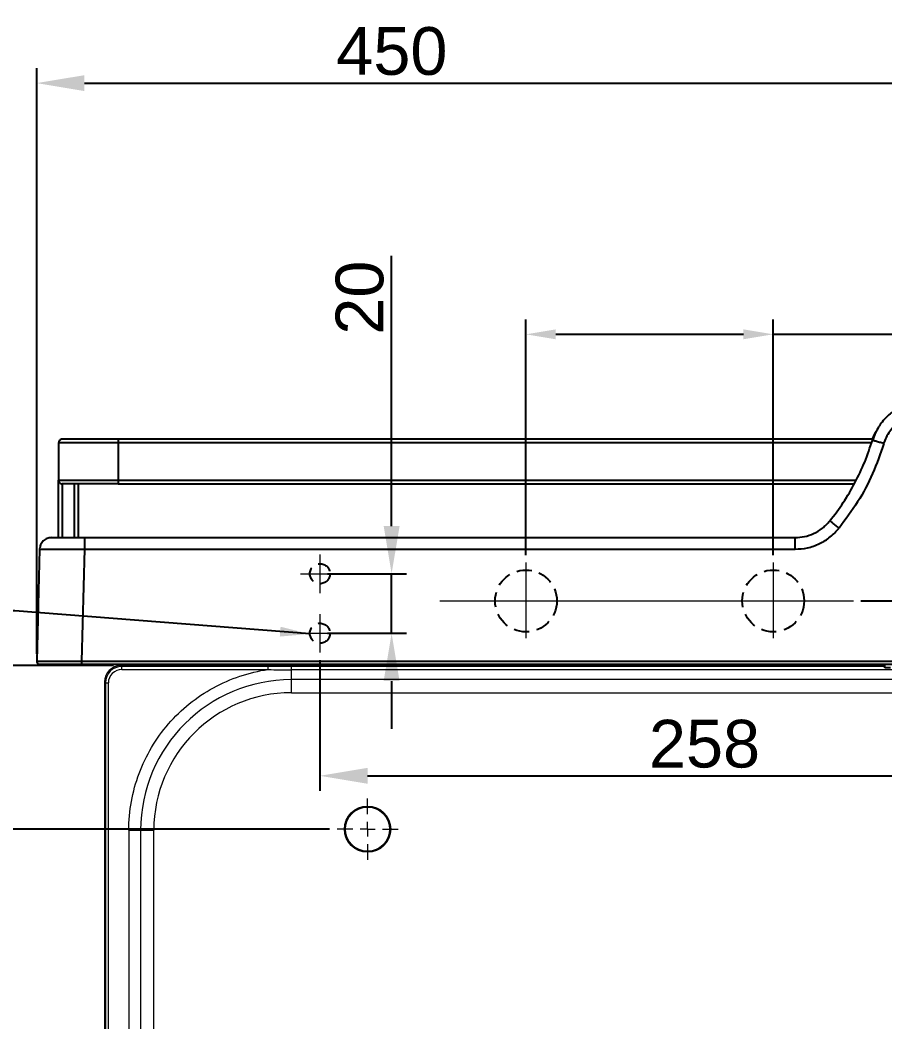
# Model space of a CAD drawing. Header units: millimetres. Extents: x 6110 to 6704, y -3675 to -2835.
# Drawn here: x 6228 to 6300.5, y -3411.7 to -3327.6 of the extents above; entities that cross this region are included whole.
import ezdxf

# ---------------------------------------------------------------- set-up
doc = ezdxf.new("R2010")
doc.units = ezdxf.units.MM
doc.header["$LTSCALE"] = 0.1
doc.linetypes.add('CENTERX2', pattern=[101.6, 63.5, -12.7, 12.7, -12.7])
doc.linetypes.add('HIDDENX2', pattern=[19.05, 12.7, -6.35])
doc.layers.get('0').update_dxf_attribs({"lineweight": 13})
doc.layers.add('CENTER', color=1, linetype='CENTERX2', lineweight=15)
doc.layers.add('DIM', color=3, linetype='Continuous', lineweight=9)
doc.layers.add('HIDDEN', color=8, linetype='HIDDENX2')
doc.styles.get("Standard").update_dxf_attribs({"font": 'arial.ttf'})
doc.dimstyles.new('ISO-25', dxfattribs={"dimtxt": 2.5, "dimasz": 2.5, "dimexe": 1.25, "dimexo": 0.625, "dimtad": 1, "dimlfac": 5, "dimtxsty": 'Standard', "dimcen": 2.5, "dimadec": 0, "dimazin": 0, "dimtfac": 1, "dimtmove": 0, "dimatfit": 3, "dimfxl": 0, "dimarcsym": 0})

# ---------------------------------------------------------------- blocks, each defined once
blk = doc.blocks.new('*D59')
at = {"layer": 'Defpoints', "color": 0}
for p in [(6341.716, -3332.928), (6229.393, -3381.42), (6341.716, -3381.42)]:
    blk.add_point(p, dxfattribs=at)
at = {"layer": 'DIM', "color": 0, "lineweight": -2}
for p, q in [((6229.393, -3380.795), (6229.393, -3331.678)), ((6341.716, -3380.795), (6341.716, -3331.678)), ((6233.393, -3332.928), (6337.716, -3332.928))]:
    blk.add_line(p, q, dxfattribs=at)
at = {"layer": 'DIM', "color": 0}
for points in [[(6233.393, -3332.262), (6233.393, -3333.595), (6229.393, -3332.928)], [(6337.716, -3332.262), (6337.716, -3333.595), (6341.716, -3332.928)]]:
    blk.add_solid(points, dxfattribs=at)
at = {"layer": 'DIM', "color": 0, "insert": (6259.175, -3330.261), "char_height": 4, "attachment_point": 5}
blk.add_mtext('450', dxfattribs=at)
blk = doc.blocks.new('*D60')
at = {"layer": 'Defpoints', "color": 0}
for p in [(6291.155, -3354), (6270.42, -3373.151), (6291.155, -3373.151)]:
    blk.add_point(p, dxfattribs=at)
at = {"layer": 'DIM', "color": 0, "lineweight": -2}
for p, q in [((6270.42, -3372.526), (6270.42, -3352.75)), ((6291.155, -3372.526), (6291.155, -3352.75)), ((6272.92, -3354), (6288.655, -3354)), ((6291.155, -3354), (6340.931, -3354))]:
    blk.add_line(p, q, dxfattribs=at)
at = {"layer": 'DIM', "color": 0}
for points in [[(6272.92, -3353.583), (6272.92, -3354.417), (6270.42, -3354)], [(6288.655, -3353.583), (6288.655, -3354.417), (6291.155, -3354)]]:
    blk.add_solid(points, dxfattribs=at)
at = {"layer": 'DIM', "color": 0, "insert": (6326.555, -3348.145), "char_height": 2.5, "attachment_point": 5}
blk.add_mtext('{\\fGulim|b0|i0|c129|p50;\\H1.6x;\\C3;배관거리\\fArial|b0|i0|c0|p34;\\P85~250\\fGulim|b0|i0|c129|p50;mm}', dxfattribs=at)
blk = doc.blocks.new('*D61')
at = {"layer": 'Defpoints', "color": 0}
for p in [(6297.886, -3376.365), (6331.187, -3594.164), (6360.463, -3594.164)]:
    blk.add_point(p, dxfattribs=at)
at = {"layer": 'DIM', "color": 0, "lineweight": -2}
for p, q in [((6298.511, -3376.365), (6361.713, -3376.365)), ((6360.463, -3380.365), (6360.463, -3590.164)), ((6331.812, -3594.164), (6361.713, -3594.164))]:
    blk.add_line(p, q, dxfattribs=at)
at = {"layer": 'DIM', "color": 0}
for points in [[(6359.796, -3380.365), (6361.129, -3380.365), (6360.463, -3376.365)], [(6359.796, -3590.164), (6361.129, -3590.164), (6360.463, -3594.164)]]:
    blk.add_solid(points, dxfattribs=at)
at = {"layer": 'DIM', "color": 0, "insert": (6357.795, -3485.265), "char_height": 4, "attachment_point": 5, "rotation": 90}
blk.add_mtext('977.5', dxfattribs=at)
blk = doc.blocks.new('*D62')
at = {"layer": 'Defpoints', "color": 0}
for p in [(6253.143, -3380.702), (6317.643, -3380.702), (6317.643, -3391.034)]:
    blk.add_point(p, dxfattribs=at)
at = {"layer": 'DIM', "color": 0, "lineweight": -2}
for p, q in [((6253.143, -3381.327), (6253.143, -3392.284)), ((6317.643, -3381.327), (6317.643, -3392.284)), ((6257.143, -3391.034), (6313.643, -3391.034))]:
    blk.add_line(p, q, dxfattribs=at)
at = {"layer": 'DIM', "color": 0}
for points in [[(6257.143, -3390.367), (6257.143, -3391.701), (6253.143, -3391.034)], [(6313.643, -3390.367), (6313.643, -3391.701), (6317.643, -3391.034)]]:
    blk.add_solid(points, dxfattribs=at)
at = {"layer": 'DIM', "color": 0, "insert": (6285.393, -3388.367), "char_height": 4, "attachment_point": 5}
blk.add_mtext('258', dxfattribs=at)
blk = doc.blocks.new('*D63')
at = {"layer": 'Defpoints', "color": 0}
for p in [(6253.143, -3374.082), (6253.143, -3379.082), (6259.155, -3379.082)]:
    blk.add_point(p, dxfattribs=at)
at = {"layer": 'DIM', "color": 0, "lineweight": -2}
for p, q in [((6259.155, -3370.082), (6259.155, -3347.41)), ((6253.768, -3374.082), (6260.405, -3374.082)), ((6259.155, -3379.082), (6259.155, -3374.082)), ((6253.768, -3379.082), (6260.405, -3379.082)), ((6259.155, -3383.082), (6259.155, -3387.082))]:
    blk.add_line(p, q, dxfattribs=at)
at = {"layer": 'DIM', "color": 0}
for points in [[(6258.489, -3370.082), (6259.822, -3370.082), (6259.155, -3374.082)], [(6258.489, -3383.082), (6259.822, -3383.082), (6259.155, -3379.082)]]:
    blk.add_solid(points, dxfattribs=at)
at = {"layer": 'DIM', "color": 0, "insert": (6256.488, -3350.927), "char_height": 4, "attachment_point": 5, "rotation": 90}
blk.add_mtext('20', dxfattribs=at)
blk = doc.blocks.new('SW_CENTERMARKSYMBOL_13')
at = {"layer": 'CENTER', "color": 0}
for p, q in [((0, 0.5), (0, 1.026)), ((-0.5, 0), (-1.026, 0)), ((0, 0), (-0.25, 0)), ((0, 0), (0, 0.25)), ((0, 0), (0, -0.25)), ((0, 0), (0.25, 0)), ((0.5, 0), (1.026, 0)), ((0, -0.5), (0, -1.026))]:
    blk.add_line(p, q, dxfattribs=at)
blk = doc.blocks.new('*D92')
at = {"layer": 'Defpoints', "color": 0}
for p in [(6217.653, -3395.512), (6254.575, -3395.512), (6254.575, -3455.239)]:
    blk.add_point(p, dxfattribs=at)
at = {"layer": 'DIM', "color": 0, "lineweight": -2}
for p, q in [((6253.95, -3395.512), (6216.403, -3395.512)), ((6217.653, -3451.239), (6217.653, -3399.512)), ((6253.95, -3455.239), (6216.403, -3455.239))]:
    blk.add_line(p, q, dxfattribs=at)
at = {"layer": 'DIM', "color": 0}
for points in [[(6216.986, -3399.512), (6218.319, -3399.512), (6217.653, -3395.512)], [(6216.986, -3451.239), (6218.319, -3451.239), (6217.653, -3455.239)]]:
    blk.add_solid(points, dxfattribs=at)
at = {"layer": 'DIM', "color": 0, "insert": (6214.984, -3425.376), "char_height": 4, "attachment_point": 5, "rotation": 90}
blk.add_mtext('239', dxfattribs=at)
blk = doc.blocks.new('*D93')
at = {"color": 3, "lineweight": -2}
for p, q in [((6235.828, -3381.79), (6203.529, -3381.79)), ((6204.779, -3385.79), (6204.779, -3464.688)), ((6242.702, -3468.688), (6203.529, -3468.688))]:
    blk.add_line(p, q, dxfattribs=at)
at = {"color": 3}
for points in [[(6204.113, -3385.79), (6205.446, -3385.79), (6204.779, -3381.79)], [(6204.113, -3464.688), (6205.446, -3464.688), (6204.779, -3468.688)]]:
    blk.add_solid(points, dxfattribs=at)
at = {"layer": 'Defpoints', "color": 0}
for p in [(6236.453, -3381.79), (6204.779, -3468.688), (6243.327, -3468.688)]:
    blk.add_point(p, dxfattribs=at)
at = {"color": 3, "insert": (6202.111, -3425.239), "char_height": 4, "attachment_point": 5, "rotation": 90}
blk.add_mtext('348', dxfattribs=at)

msp = doc.modelspace()

# ---------------------------------------------------------------- linework, layer by layer
at = {"linetype": 'Continuous', "lineweight": 25}
for p, q in [((6231.227, -3363.1143), (6231.227, -3366.2393)), ((6236.227, -3363.1143), (6231.227, -3363.1143)), ((6236.227, -3362.8018), (6231.5395, -3362.8018)), ((6236.227, -3362.8018), (6236.227, -3363.1143)), ((6299.5017, -3362.8018), (6236.227, -3362.8018)), ((6236.227, -3363.1143), (6236.227, -3366.2393)), ((6299.3928, -3363.1143), (6236.227, -3363.1143)), ((6299.518, -3362.7519), (6299.4588, -3362.9333)), ((6299.501, -3362.9085), (6299.4679, -3362.9031)), ((6299.5186, -3362.7518), (6299.518, -3362.7518)), ((6299.5187, -3362.7518), (6299.5186, -3362.7518)), ((6231.227, -3366.2393), (6236.227, -3366.2393)), ((6231.227, -3371.0518), (6231.227, -3366.2393)), ((6231.5396, -3366.5518), (6231.5395, -3371.0518)), ((6232.5645, -3371.0518), (6232.5645, -3366.5518)), ((6232.877, -3366.5518), (6232.877, -3371.0518)), ((6236.227, -3366.2393), (6236.227, -3366.5518)), ((6236.227, -3366.2393), (6298.1091, -3366.2393)), ((6236.227, -3366.5518), (6297.9503, -3366.5518)), ((6233.3882, -3371.0518), (6292.9819, -3371.0518)), ((6233.3882, -3371.0518), (6233.3882, -3371.0856)), ((6229.6395, -3372.0248), (6229.3935, -3381.4203)), ((6233.3882, -3372.0256), (6233.1422, -3381.4203)), ((6233.3882, -3372.0256), (6292.9819, -3372.0256)), ((6229.8915, -3381.6768), (6230.0279, -3381.6758)), ((6233.1422, -3381.4203), (6233.1422, -3381.6768)), ((6233.1422, -3381.4203), (6323.472, -3381.4203)), ((6233.1422, -3381.6768), (6323.7384, -3381.6768)), ((6300.5019, -3381.9651), (6300.5019, -3381.6768)), ((6301.0019, -3381.9651), (6300.5019, -3381.9651))]:
    msp.add_line(p, q, dxfattribs=at)
at = {"color": 7, "linetype": 'Continuous'}
for p, q in [((6236.4528, -3381.7903), (6236.5271, -3381.8645)), ((6300.5022, -3381.7903), (6236.4528, -3381.7903)), ((6248.7978, -3381.8645), (6236.5271, -3381.8645)), ((6236.5271, -3382.1145), (6236.5271, -3381.8645)), ((6250.7482, -3381.8644), (6248.7978, -3381.8645)), ((6248.7978, -3382.1145), (6248.7978, -3381.8645)), ((6250.7482, -3384.0662), (6250.7482, -3381.8643)), ((6300.5022, -3381.8644), (6250.7482, -3381.8644)), ((6236.5272, -3382.1145), (6248.7971, -3382.1145)), ((6303.9474, -3382.1543), (6250.7482, -3382.1543)), ((6235.1523, -3383.2393), (6235.078, -3383.1651)), ((6235.078, -3383.1651), (6235.078, -3460.4394)), ((6235.1523, -3383.2393), (6235.4023, -3383.2393)), ((6235.1523, -3383.2393), (6235.1523, -3426.8872)), ((6235.4023, -3426.8875), (6235.4023, -3383.2393)), ((6303.9474, -3382.9654), (6250.7482, -3382.9654)), ((6250.7479, -3384.0662), (6303.9474, -3384.0662)), ((6237.1168, -3395.6032), (6237.1168, -3426.8875)), ((6237.1168, -3395.6054), (6239.2086, -3395.6054)), ((6238.1081, -3395.6054), (6238.1081, -3426.8875)), ((6239.2087, -3426.8875), (6239.2088, -3395.6067))]:
    msp.add_line(p, q, dxfattribs=at)
for radius in [1.94, 1.9, 1.85]:
    msp.add_circle((6257.1404, -3395.5119), radius, dxfattribs=at)
at = {"linetype": 'Continuous', "lineweight": 25}
for centre, start, end in [((6231.5395, -3363.1143), 89.994801, 180), ((6231.5395, -3366.2393), 180, 270.028471)]:
    msp.add_arc(centre, 0.3125, start, end, dxfattribs=at)
at = {"color": 7, "linetype": 'Continuous'}
for centre, radius, start, end in [((6236.5273, -3383.2395), 1.375, 90.008437, 179.991577), ((6250.8368, -3330.5555), 51.5993, 267.734189, 269.901616), ((6250.749, -3395.6063), 12.6409, 90.003754, 179.996245), ((6250.749, -3395.6063), 11.5401, 90.005707, 180.002097)]:
    msp.add_arc(centre, radius, start, end, dxfattribs=at)
msp.add_ellipse((6236.4532, -3383.1655), major_axis=(-0.9726, 0.9726), ratio=0.9996955, start_param=-0.7852625, end_param=0.7852567, dxfattribs=at)
at = {"linetype": 'Continuous', "lineweight": 25}
for points, knots in [([(6303.4573, -3359.6893), (6303.2939, -3359.695), (6302.9873, -3359.7058), (6302.4596, -3359.8202), (6301.943, -3360.0146), (6301.4447, -3360.294), (6301.0379, -3360.586), (6300.6472, -3360.9342), (6300.2946, -3361.3288), (6299.9712, -3361.7903), (6299.6829, -3362.3127), (6299.548, -3362.717), (6299.4756, -3362.9343)], [0, 0, 0, 0, 0.0891533, 0.1671915, 0.2934971, 0.3890081, 0.4782883, 0.5665514, 0.6747669, 0.7671334, 0.874847, 1, 1, 1, 1]), ([(6303.4201, -3360.6629), (6303.2892, -3360.6702), (6303.0102, -3360.6856), (6302.5811, -3360.8088), (6302.1332, -3361.0151), (6301.6896, -3361.3124), (6301.2725, -3361.6914), (6300.9106, -3362.139), (6300.6138, -3362.6324), (6300.4874, -3362.9901), (6300.4251, -3363.1664)], [0, 0, 0, 0, 0.09452, 0.2015771, 0.3202471, 0.4500141, 0.5860881, 0.7262133, 0.8650456, 1, 1, 1, 1]), ([(6299.468, -3362.9031), (6299.5338, -3362.698), (6299.6186, -3362.4342), (6299.7607, -3362.1988), (6299.7923, -3362.1464)], [0, 0, 0, 0, 0.7773477, 1, 1, 1, 1]), ([(6295.9027, -3369.6538), (6296.2905, -3369.1441), (6297.0662, -3368.1248), (6298.0338, -3366.4624), (6298.8611, -3364.726), (6299.2657, -3363.5107), (6299.4679, -3362.9031)], [0, 0, 0, 0, 0.2499901, 0.4999852, 0.7499877, 1, 1, 1, 1]), ([(6300.4251, -3363.1664), (6300.1327, -3364.0139), (6299.5481, -3365.7084), (6298.2866, -3368.0971), (6297.2167, -3369.5354), (6296.6816, -3370.2548)], [0, 0, 0, 0, 0.3333979, 0.6666109, 1, 1, 1, 1]), ([(6300.4251, -3363.1664), (6300.3052, -3363.1305), (6300.1207, -3363.0753), (6299.8992, -3363.0116), (6299.7455, -3362.9684), (6299.6239, -3362.9359), (6299.5258, -3362.9108), (6299.5092, -3362.9093), (6299.501, -3362.9085)], [0, 0, 0, 0, 0.2705359, 0.4161314, 0.5646071, 0.7130832, 0.8586799, 1, 1, 1, 1]), ([(6236.227, -3366.5518), (6235.9232, -3366.5518), (6235.3097, -3366.5518), (6234.4214, -3366.5518), (6233.6034, -3366.5518), (6232.8917, -3366.5518), (6232.3056, -3366.5518), (6231.8702, -3366.5518), (6231.5914, -3366.5518), (6231.5568, -3366.5518), (6231.5397, -3366.5518)], [0, 0, 0, 0, 0.1237874, 0.25, 0.3762126, 0.5, 0.6237874, 0.75, 0.8762126, 1, 1, 1, 1]), ([(6292.9819, -3371.0518), (6293.246, -3371.0357), (6293.7841, -3371.003), (6294.5667, -3370.7305), (6295.3093, -3370.2965), (6295.7026, -3369.8705), (6295.9027, -3369.6538)], [0, 0, 0, 0, 0.23649046, 0.48198284, 0.73648412, 1, 1, 1, 1]), ([(6292.9819, -3372.0256), (6293.335, -3372.003), (6294.0422, -3371.9576), (6295.0478, -3371.5913), (6295.9637, -3371.0378), (6296.4425, -3370.5155), (6296.6816, -3370.2548)], [0, 0, 0, 0, 0.2495997, 0.4999978, 0.7503976, 1, 1, 1, 1]), ([(6296.6816, -3370.2548), (6296.5845, -3370.177), (6296.4352, -3370.0574), (6296.2556, -3369.9161), (6296.1312, -3369.8193), (6296.0311, -3369.7429), (6295.9324, -3369.6694), (6295.9144, -3369.6599), (6295.9027, -3369.6538)], [0, 0, 0, 0, 0.2396989, 0.3685891, 0.4999989, 0.6314098, 0.7602997, 1, 1, 1, 1]), ([(6233.3882, -3371.0675), (6233.1967, -3371.0675), (6232.8139, -3371.0674), (6232.2619, -3371.0673), (6231.7537, -3371.0671), (6231.308, -3371.0671), (6230.9425, -3371.067), (6230.6722, -3371.067), (6230.499, -3371.0669), (6230.477, -3371.067), (6230.466, -3371.067)], [0, 0, 0, 0, 0.1251218, 0.2501468, 0.3751536, 0.5001427, 0.625114, 0.7500674, 0.8750035, 1, 1, 1, 1]), ([(6230.6389, -3371.0518), (6230.6492, -3371.0518), (6230.6699, -3371.0518), (6230.8336, -3371.0518), (6231.0888, -3371.0518), (6231.4341, -3371.0518), (6231.853, -3371.0518), (6232.3309, -3371.0518), (6232.8493, -3371.0518), (6233.2087, -3371.0518), (6233.3882, -3371.0518)], [0, 0, 0, 0, 0.1248167, 0.2503802, 0.3758416, 0.500843, 0.6255261, 0.7503172, 0.8752791, 1, 1, 1, 1]), ([(6233.3882, -3371.0856), (6233.3882, -3371.095), (6233.3882, -3371.1217), (6233.3882, -3371.3219), (6233.3882, -3371.6397), (6233.3882, -3371.897), (6233.3882, -3372.0256)], [0, 0, 0, 0, 0.1527832, 0.4351888, 0.7175944, 1, 1, 1, 1]), ([(6229.6395, -3372.0248), (6229.6546, -3372.0232), (6229.6845, -3372.0199), (6229.9175, -3372.0166), (6230.2652, -3372.0147), (6230.722, -3372.0142), (6231.2732, -3372.0149), (6231.9132, -3372.0169), (6232.6286, -3372.0205), (6233.1327, -3372.0239), (6233.3882, -3372.0256)], [0, 0, 0, 0, 0.1301253, 0.2568323, 0.3801228, 0.4999989, 0.6198692, 0.7431582, 0.8698678, 1, 1, 1, 1]), ([(6229.3935, -3381.4203), (6229.408, -3381.4198), (6229.4365, -3381.419), (6229.6612, -3381.4182), (6230.0055, -3381.4177), (6230.4746, -3381.4175), (6231.0446, -3381.4177), (6231.6921, -3381.4182), (6232.4007, -3381.419), (6232.8914, -3381.4198), (6233.1422, -3381.4203)], [0, 0, 0, 0, 0.127736, 0.2499959, 0.3758147, 0.5, 0.6241832, 0.7500041, 0.8722629, 1, 1, 1, 1]), ([(6229.6434, -3381.6768), (6229.6564, -3381.6768), (6229.6824, -3381.6768), (6229.8904, -3381.6768), (6230.2137, -3381.6768), (6230.6522, -3381.6768), (6231.1857, -3381.6768), (6231.7946, -3381.6768), (6232.4552, -3381.6768), (6232.9132, -3381.6768), (6233.1422, -3381.6768)], [0, 0, 0, 0, 0.1250015, 0.2499989, 0.3750005, 0.5000001, 0.6249996, 0.7500012, 0.8749987, 1, 1, 1, 1]), ([(6230.0279, -3381.6758), (6230.1128, -3381.6753), (6230.3359, -3381.6739), (6230.8679, -3381.6678), (6231.4563, -3381.6635), (6231.9737, -3381.6608), (6232.5421, -3381.6591), (6232.9399, -3381.6589), (6233.1422, -3381.6588)], [0, 0, 0, 0, 0.1584403, 0.4165439, 0.5543204, 0.6975532, 0.8461528, 1, 1, 1, 1])]:
    msp.add_open_spline(points, degree=3, knots=knots, dxfattribs=at)
for points in [[(6230.6389, -3371.0518), (6230.5101, -3371.0663), (6230.2526, -3371.0954), (6229.9258, -3371.3192), (6229.6934, -3371.6399), (6229.6575, -3371.8965), (6229.6395, -3372.0248)], [(6292.9819, -3372.0256), (6292.9819, -3371.8972), (6292.9819, -3371.6403), (6292.9819, -3371.3193), (6292.9819, -3371.0954), (6292.9819, -3371.0663), (6292.9819, -3371.0518)], [(6229.3935, -3381.4203), (6229.3965, -3381.4537), (6229.4025, -3381.5205), (6229.46, -3381.6055), (6229.5435, -3381.6651), (6229.6101, -3381.6729), (6229.6434, -3381.6768)]]:
    msp.add_open_spline(points, degree=3, dxfattribs=at)
at = {"color": 7, "linetype": 'Continuous'}
for points, knots in [([(6236.5272, -3382.1145), (6236.2403, -3382.117), (6235.6411, -3382.3532), (6235.4048, -3382.9524), (6235.4023, -3383.2393)], [0, 0, 0, 0, 0.5000022, 1, 1, 1, 1]), ([(6237.1163, -3395.6032), (6237.1166, -3393.9908), (6237.7015, -3390.7368), (6240.2236, -3386.4919), (6244.0646, -3383.3891), (6247.2015, -3382.346), (6248.7971, -3382.1146)], [0, 0, 0, 0, 0.2499999, 0.5000098, 0.7500262, 1, 1, 1, 1])]:
    msp.add_open_spline(points, degree=3, knots=knots, dxfattribs=at)
at = {"layer": 'CENTER'}
for p, q in [((6253.1435, -3372.4621), (6253.1435, -3375.7019)), ((6251.5235, -3374.082), (6254.7634, -3374.082)), ((6253.1435, -3377.4621), (6253.1435, -3380.7019)), ((6251.5235, -3379.082), (6254.7634, -3379.082))]:
    msp.add_line(p, q, dxfattribs=at)
at = {"layer": 'CENTER', "color": 1}
for p, q in [((6270.42, -3373.1514), (6270.42, -3379.5793)), ((6291.1552, -3373.1514), (6291.1552, -3379.5793))]:
    msp.add_line(p, q, dxfattribs=at)
at = {"layer": 'DIM', "color": 1}
msp.add_line((6263.1835, -3376.3654), (6297.8859, -3376.3654), dxfattribs=at)
at = {"layer": 'HIDDEN'}
for centre in [(6253.1435, -3374.082), (6253.1435, -3379.082)]:
    msp.add_circle(centre, 0.8424, dxfattribs=at)
at = {"layer": 'HIDDEN', "color": 1}
for centre in [(6270.42, -3376.3654), (6291.1552, -3376.3654)]:
    msp.add_circle(centre, 2.5919, dxfattribs=at)

# ---------------------------------------------------------------- block references
at = {"layer": 'CENTER', "xscale": 2.5, "yscale": 2.5, "zscale": 2.5}
msp.add_blockref('SW_CENTERMARKSYMBOL_13', (6257.1404, -3395.5119), dxfattribs=at)

# ---------------------------------------------------------------- dimensions: what is measured, and where the dimension line sits
dim = msp.add_linear_dim(base=(6204.7793, -3468.6881), p1=(6236.4528, -3381.7903), p2=(6243.327, -3468.6881), angle=90, dimstyle='ISO-25', override={"dimtxt": 4, "dimasz": 4, "dimdec": 0, "dimlfac": 4, "dimclrd": 3, "dimclre": 3, "dimclrt": 3, "dimadec": 1, "dimtdec": 0, "dimfxl": 1.25, "dimtfill": 1})
dim.commit()
dim.dimension.update_dxf_attribs({"geometry": '*D93', "text_midpoint": (6202.1106, -3425.2392)})
at = {"layer": 'DIM'}
dim = msp.add_linear_dim(base=(6341.7164, -3332.9283), p1=(6229.3935, -3381.4203), p2=(6341.7164, -3381.4204), text='450', dimstyle='ISO-25', override={"dimtxt": 4, "dimasz": 4, "dimlfac": 4, "dimadec": 1, "dimfxl": 1.25}, dxfattribs=at)
dim.commit()
dim.dimension.update_dxf_attribs({"geometry": '*D59', "text_midpoint": (6259.1753, -3332.9283), "dimtype": 160})
at = {"layer": 'DIM', "color": 3}
dim = msp.add_linear_dim(base=(6291.1552, -3353.9998), p1=(6270.42, -3373.1514), p2=(6291.1552, -3373.1514), text='{\\fGulim|b0|i0|c129|p50;\\H1.6x;\\C3;배관거리\\fArial|b0|i0|c0|p34;\\P85~250\\fGulim|b0|i0|c129|p50;mm}', dimstyle='ISO-25', dxfattribs=at)
dim.commit()
dim.dimension.update_dxf_attribs({"geometry": '*D60', "text_midpoint": (6326.5549, -3353.9998), "dimtype": 160})
at = {"layer": 'DIM'}
dim = msp.add_linear_dim(base=(6259.1552, -3379.082), p1=(6253.1435, -3374.082), p2=(6253.1435, -3379.082), angle=90, dimstyle='ISO-25', override={"dimtxt": 4, "dimasz": 4, "dimlfac": 4, "dimadec": 1, "dimfxl": 1.25}, dxfattribs=at)
dim.commit()
dim.dimension.update_dxf_attribs({"geometry": '*D63', "text_midpoint": (6259.1552, -3350.9275), "dimtype": 160})
dim = msp.add_linear_dim(base=(6360.4628, -3594.1641), p1=(6297.8859, -3376.3654), p2=(6331.1867, -3594.1641), angle=90, text='977.5', dimstyle='ISO-25', override={"dimtxt": 4, "dimasz": 4, "dimlfac": 4, "dimadec": 1, "dimfxl": 1.25}, dxfattribs=at)
dim.commit()
dim.dimension.update_dxf_attribs({"geometry": '*D61', "text_midpoint": (6360.4628, -3485.2647), "dimtype": 160})
dim = msp.add_linear_dim(base=(6317.6435, -3391.0341), p1=(6253.1435, -3380.7019), p2=(6317.6435, -3380.7019), dimstyle='ISO-25', override={"dimtxt": 4, "dimasz": 4, "dimlfac": 4, "dimadec": 1, "dimfxl": 1.25}, dxfattribs=at)
dim.commit()
dim.dimension.update_dxf_attribs({"geometry": '*D62', "text_midpoint": (6285.3935, -3391.0341), "dimtype": 160})
dim = msp.add_linear_dim(base=(6217.6526, -3395.5119), p1=(6254.5754, -3455.2392), p2=(6254.5754, -3395.5119), angle=90, text='239', dimstyle='ISO-25', override={"dimtxt": 4, "dimasz": 4, "dimlfac": 4, "dimadec": 1, "dimfxl": 1.25}, dxfattribs=at)
dim.commit()
dim.dimension.update_dxf_attribs({"geometry": '*D92', "text_midpoint": (6214.984, -3425.3756)})

# ---------------------------------------------------------------- leaders
at = {"layer": 'DIM', "annotation_type": 0, "has_hookline": 1, "hookline_direction": 1, "text_width": 46.4354}
msp.add_leader([(6252.3026, -3379.1388), (6227.565, -3377.1923)], dimstyle='ISO-25', dxfattribs=at)

doc.saveas('drawing.dxf')
